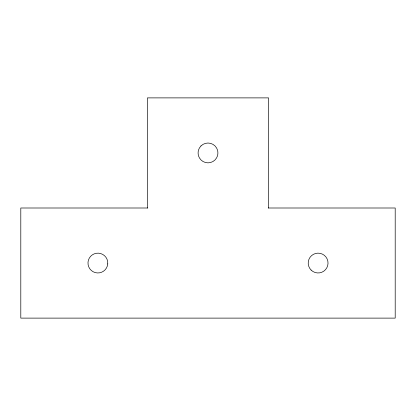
<?xml version="1.0" encoding="UTF-8"?>
<svg xmlns="http://www.w3.org/2000/svg" width="416" height="416" viewBox="0 0 416 416"><rect width="100%" height="100%" fill="white"/><g stroke="black" fill="none" stroke-linecap="round" stroke-linejoin="round"><path stroke-width="0.62" d="M147.758 208L20.8 208L20.8 318.115L395.2 318.115L395.2 208L268.242 208M268.564 208L268.564 97.885L147.436 97.885L147.436 208M200.99 145.933L199.415 147.987A9.911 9.911 0 0 0 199.415 157.898L200.99 159.947A9.911 9.911 0 0 0 215.01 159.947L216.585 157.898A9.911 9.911 0 0 0 216.585 147.987L215.01 145.933A9.911 9.911 0 0 0 200.99 145.933M107.754 263.905L107.64 261.321A9.911 9.911 0 0 0 88.01 262.21L88.124 264.794A9.911 9.911 0 0 0 107.754 263.905M311.111 270.067A9.911 9.911 0 0 0 327.688 265.626A9.911 9.911 0 0 0 315.552 253.484A9.911 9.911 0 0 0 311.111 270.067"/></g></svg>
